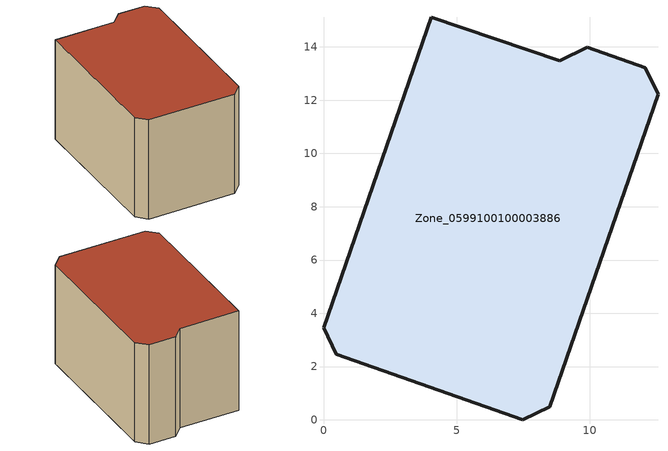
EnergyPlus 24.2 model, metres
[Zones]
Zone_0599100100003886
 floor ground (C_G): 7.48,0 0.48,2.46 0,3.46 4.04,15.12 8.86,13.48 9.91,13.99 12.08,13.22 12.55,12.22 8.49,0.5 z0
 wall outside (C_F): 12.55,12.22 12.08,13.22 9.91,13.99 8.86,13.48 4.04,15.12 0,3.46 0.48,2.46 7.48,0 8.49,0.5 12.55,12.22 z0:8.93
 roof outside (C_R): 8.49,0.5 12.55,12.22 12.08,13.22 9.91,13.99 8.86,13.48 4.04,15.12 0,3.46 0.48,2.46 7.48,0 z8.93
[BUILDING]
Pand.0599100100003886: North Axis=0; Terrain=City; Loads Convergence Tolerance Value=0.04; Temperature Convergence Tolerance Value=0.4; Solar Distribution=FullExterior; Maximum Number of Warmup Days=25; Minimum Number of Warmup Days=1
[Site:Location]
Rotterdam.The.Hague.AP_ZH_NLD Design_Conditions: Latitude=51.96; Longitude=4.45; Time Zone=1; Elevation=-4.5
[SITE:GROUNDTEMPERATURE:BUILDINGSURFACE]
18, 18, 18, 18, 18, 18, 18, 18, 18, 18, 18, 18
[MATERIAL] Thermal Absorptance=0.9; Solar Absorptance=0.7; Visible Absorptance=0.7
Name | Roughness | Thickness | Conductivity | Density | Specific Heat
G.D.2006-2014 | MediumSmooth | 0.15 | 0.06 | 540 | 1210
F.D.2006-2014 | Rough | 0.3 | 0.12 | 1920 | 840
R.D.2006-2014 | MediumRough | 0.2 | 0.08 | 1500 | 1000
[CONSTRUCTION]
C_G: G.D.2006-2014
C_F: F.D.2006-2014
C_R: R.D.2006-2014
[ZONE]
Zone_0599100100003886: Type=1; Multiplier=1; Ceiling Height=Autocalculate; Volume=Autocalculate; Floor Area=autocalculate; Part of Total Floor Area=Yes
[ZONEINFILTRATION:DESIGNFLOWRATE]
Infil_Zone_0599100100003886: Zone or ZoneList or Space or SpaceList=Zone_0599100100003886; Schedule=AlwaysOn; Design Flow Rate Calculation Method=Flow/Area; Flow Rate per Floor Area=0.0021; Constant Term Coefficient=1; Temperature Term Coefficient=0; Velocity Term Coefficient=0; Velocity Squared Term Coefficient=0
[HVACTEMPLATE:ZONE:IDEALLOADSAIRSYSTEM]
Zone_0599100100003886: Maximum Heating Supply Air Temperature=50; Minimum Cooling Supply Air Temperature=13; Maximum Heating Supply Air Humidity Ratio=0.0156; Minimum Cooling Supply Air Humidity Ratio=0.0077; Heating Limit=NoLimit; Cooling Limit=NoLimit; Dehumidification Control Type=ConstantSensibleHeatRatio; Cooling Sensible Heat Ratio=0.7; Dehumidification Setpoint=60; Humidification Control Type=None; Humidification Setpoint=30; Outdoor Air Method=None; Outdoor Air Flow Rate per Person=0.00944; Outdoor Air Flow Rate per Zone Floor Area=0; Outdoor Air Flow Rate per Zone=0; Demand Controlled Ventilation Type=None; Outdoor Air Economizer Type=NoEconomizer; Heat Recovery Type=None; Sensible Heat Recovery Effectiveness=0.7; Latent Heat Recovery Effectiveness=0.65
[ZONECONTROL:THERMOSTAT]
ThermostatControl_Zone_0599100100003886: Zone or ZoneList=Zone_0599100100003886; Control Type Schedule=DualSetpointControlType; Control 1=Thermostat_Zone_0599100100003886; Temperature Difference Between Cutout And Setpoint=0
[THERMOSTATSETPOINT:DUALSETPOINT]
Thermostat_Zone_0599100100003886: Heating Setpoint Temperature Schedule=HeatingSetpoint_Zone_0599100100003886; Cooling Setpoint Temperature Schedule=CoolingSetpoint_Zone_0599100100003886
[SCHEDULE:COMPACT]
HeatingSetpoint_Zone_0599100100003886: Through: 12/31, For: AllDays, Until: 24:00, 21
CoolingSetpoint_Zone_0599100100003886: Through: 12/31, For: AllDays, Until: 24:00, 24
DualSetpointControlType: Through: 12/31, For: AllDays, Until: 24:00, 4
AlwaysOn: Through: 12/31, For: AllDays, Until: 24:00, 1
